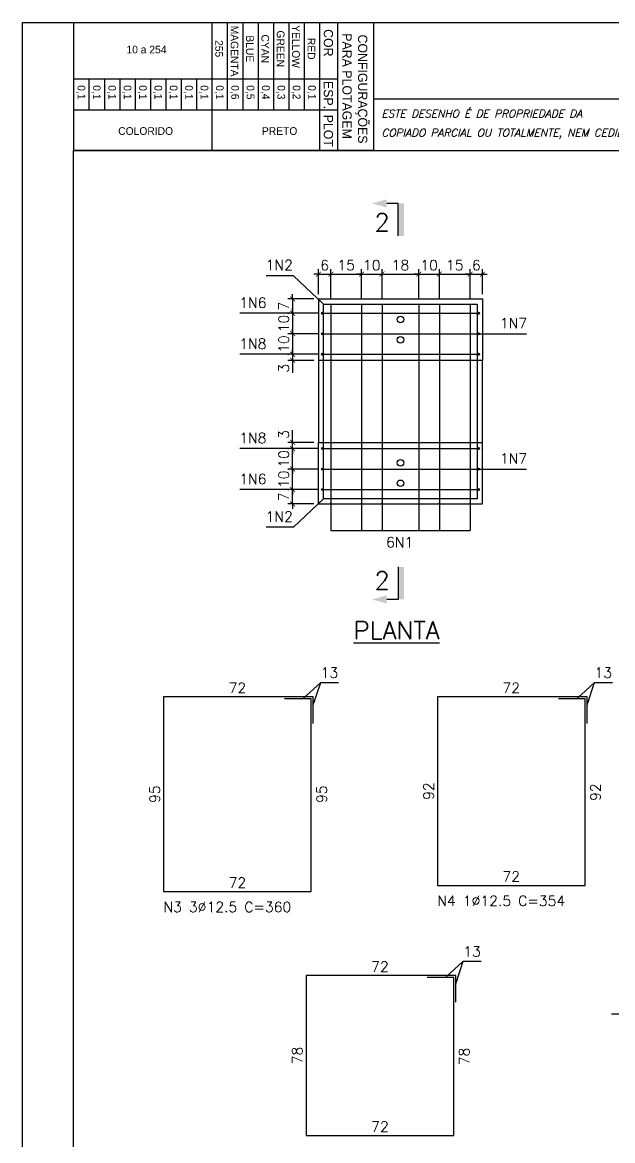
# Model space of a CAD drawing. Header units: centimetres. Extents: x 1658 to 19651, y 8082 to 11444.
# Drawn here: x 9541 to 10405, y 9807 to 11444 of the extents above; entities that cross this region are included whole.
import ezdxf
from ezdxf.enums import TextEntityAlignment as Align

# ---------------------------------------------------------------- set-up
doc = ezdxf.new("R2010")
doc.units = ezdxf.units.CM
doc.header["$LTSCALE"] = 50
doc.header["$MEASUREMENT"] = 0
doc.header["$PDMODE"] = 67
for name, color, linetype in [('FORMATO-PRECON', 2, 'Continuous'), ('HACHURAS-PRECON', 1, 'Continuous'), ('IND- CORTE-PRECON', 4, 'Continuous'), ('LINHA-01-PRECON', 1, 'Continuous'), ('LINHA-02-PRECON', 2, 'Continuous'), ('LINHA-04-PRECON', 4, 'Continuous'), ('TEXTO-35-PRECON', 5, 'Continuous'), ('X1', 2, 'Continuous')]:
    doc.layers.add(name, color=color, linetype=linetype)
doc.styles.add('PRECON-ROMANS', font='romans.shx')
doc.styles.add('R060', font='ACENT.shx', dxfattribs={"height": 75})
doc.styles.add('ROMANS', font='ROMANS.SHX', dxfattribs={"oblique": 15, "height": 3})
doc.styles.get("Standard").update_dxf_attribs({"font": 'romans.shx'})
doc.dimstyles.new('ESC50-50', dxfattribs={"dimscale": 50, "dimtxt": 0.2, "dimasz": 0.15, "dimexe": 0.15, "dimexo": 0.15, "dimgap": 0.08, "dimtad": 1, "dimdec": 1, "dimzin": 12, "dimdsep": 46, "dimtxsty": 'Standard', "dimblk": 'ARCHTICK', "dimcen": 0.09, "dimdle": 0.15, "dimclrd": 256, "dimclre": 256, "dimclrt": 2, "dimazin": 3, "dimtfac": 1, "dimtdec": 1, "dimtmove": 1, "dimatfit": 2, "dimfxl": 0.15, "dimtolj": 1, "dimtzin": 0, "dimarcsym": 0})
doc.dimstyles.new('ESC75-25', dxfattribs={"dimscale": 0, "dimtxt": 15, "dimasz": 7, "dimexe": 7, "dimexo": 7, "dimgap": 5.5, "dimtad": 1, "dimdec": 1, "dimlfac": 0.333333, "dimdsep": 46, "dimtxsty": 'Standard', "dimblk": 'ARCHTICK', "dimcen": 0.1, "dimdle": 7, "dimclrd": 256, "dimclre": 256, "dimclrt": 2, "dimadec": 0, "dimazin": 0, "dimtfac": 1, "dimtdec": 1, "dimtix": 1, "dimtmove": 2, "dimatfit": 3, "dimfxl": 1, "dimarcsym": 0})
doc.dimstyles.new('ESC75-75', dxfattribs={"dimscale": 0, "dimtxt": 15, "dimasz": 7, "dimexe": 7, "dimexo": 7, "dimgap": 5.5, "dimtad": 1, "dimdec": 1, "dimdsep": 46, "dimtxsty": 'Standard', "dimblk": 'ARCHTICK', "dimcen": 0.1, "dimdle": 7, "dimclrd": 256, "dimclre": 256, "dimclrt": 2, "dimadec": 0, "dimazin": 0, "dimtfac": 1, "dimtdec": 1, "dimtix": 1, "dimtmove": 2, "dimatfit": 3, "dimfxl": 1, "dimarcsym": 0})

# ---------------------------------------------------------------- blocks, each defined once
blk = doc.blocks.new('A$C0AF02B9D')
at = {"layer": 'FORMATO-PRECON', "color": 1}
for p, q in [((0, 585), (250, 585)), ((0, 0), (0, 585)), ((250, 585), (250, 0)), ((0, 480), (250, 480)), ((0, 450), (170.7, 450)), ((0, 420), (170.7, 420)), ((0, 390), (170.7, 390)), ((0, 360), (170.7, 360)), ((0, 330), (170.7, 330)), ((0, 300), (170.7, 300)), ((110.1, 240), (170.7, 240)), ((110.1, 210), (170.7, 210)), ((110.1, 180), (170.7, 180)), ((110.1, 150), (170.7, 150)), ((110.1, 150), (170.7, 150)), ((110.1, 120), (170.7, 120)), ((110.1, 120), (170.7, 120)), ((110.1, 90), (170.7, 90)), ((110.1, 90), (170.7, 90)), ((110.1, 60), (170.7, 60)), ((110.1, 60), (170.7, 60)), ((110.1, 30), (170.7, 30)), ((110.1, 30), (170.7, 30)), ((0, 0), (250, 0)), ((110.1, 0), (170.7, 0)), ((110.1, 0), (170.7, 0)), ((110.1, 0), (170.7, 0))]:
    blk.add_line(p, q, dxfattribs=at)
at = {"layer": 'FORMATO-PRECON'}
for p, q in [((0, 515), (250, 515)), ((110.1, 0), (110.1, 515)), ((170.7, 0), (170.7, 515)), ((0, 270), (250, 270))]:
    blk.add_line(p, q, dxfattribs=at)
at = {"layer": 'FORMATO-PRECON', "style": 'R060'}
for s, p in [('CONFIGURAÇÕES ', (133.4, 563.9)), ('PARA PLOTAGEM', (124.3, 533.7)), ('COR', (40, 497.3)), ('ESP.', (141.8, 497.3)), ('PLOT', (211.6, 497.3))]:
    blk.add_text(s, height=18, dxfattribs=at).set_placement(p, align=Align.MIDDLE)
at = {"layer": 'FORMATO-PRECON', "color": 1, "style": 'R060'}
for s, p in [('RED', (51.5, 464)), ('0,1', (136.5, 464)), ('YELLOW', (47.2, 434)), ('0,2', (136.5, 434)), ('GREEN', (51.5, 404)), ('0,3', (136.5, 404)), ('CYAN', (51.5, 374)), ('0,4', (136.5, 374)), ('BLUE', (51.5, 344)), ('0,5', (136.5, 344)), ('MAGENTA', (56.1, 314)), ('0,6', (136.5, 314)), ('255', (51.3, 284)), ('0,1', (136.5, 284)), ('0,1', (136.5, 254)), ('0,1', (136.5, 224)), ('0,1', (136.5, 194)), ('0,1', (136.5, 164)), ('0,1', (136.5, 134)), ('0,1', (136.5, 104)), ('0,1', (136.5, 74)), ('0,1', (136.5, 44)), ('0,1', (136.5, 14))]:
    blk.add_text(s, height=15, dxfattribs=at).set_placement(p, align=Align.MIDDLE)
for s, p in [('PRETO', (212, 402.1)), ('10 a 254', (53, 142.2)), ('COLORIDO', (212, 140.6))]:
    blk.add_text(s, height=15, rotation=90, dxfattribs=at).set_placement(p, align=Align.MIDDLE)
blk = doc.blocks.new('A$C432D58B7')
at = {"layer": 'LINHA-01-PRECON'}
blk.add_blockref('A$C0AF02B9D', (0, 0), dxfattribs=at)
blk = doc.blocks.new('A$C550964AD')
at = {"layer": 'LINHA-01-PRECON'}
blk.add_blockref('A$C432D58B7', (0, 0), dxfattribs=at)
blk = doc.blocks.new('A$C2E607E54')
at = {"layer": 'FORMATO-PRECON', "color": 6}
blk.add_line((1835, 4050), (685, 4050), dxfattribs=at)
at = {"layer": 'FORMATO-PRECON'}
for points in [[(0, 4200), (2970, 4200), (2970, 0), (0, 0)], [(685, 3950), (1835, 3950), (1835, 4050), (685, 4050)]]:
    blk.add_lwpolyline(points, close=True, dxfattribs=at)
at = {"layer": 'FORMATO-PRECON', "color": 6}
blk.add_lwpolyline([(100, 3950), (2870, 3950), (2870, 100), (100, 100)], close=True, dxfattribs=at)
at = {"layer": 'TEXTO-35-PRECON', "rotation": 270}
blk.add_blockref('A$C550964AD', (100, 4200), dxfattribs=at)
at = {"layer": 'FORMATO-PRECON', "style": 'ROMANS', "oblique": 15}
for s, p in [('ESTE DESENHO É DE PROPRIEDADE DA                            NÃO PODENDO SER', (700.8, 4014.4)), ('COPIADO PARCIAL OU TOTALMENTE, NEM CEDIDO A TERCEIROS SEM A PRÉVIA AUTORIZAÇÃO.', (700.8, 3977))]:
    blk.add_text(s, height=15, dxfattribs=at).set_placement(p)
blk = doc.blocks.new('_ArchTick')
at = {"color": 0, "linetype": 'ByBlock', "const_width": 0.15}
blk.add_lwpolyline([(-0.5, -0.5), (0.5, 0.5)], dxfattribs=at)
blk = doc.blocks.new('*D209')
at = {"layer": 'Defpoints', "color": 0, "transparency": 16777216}
for p in [(9992.3, 11075.6), (9974.3, 11039.2), (9992.3, 11031.7)]:
    blk.add_point(p, dxfattribs=at)
at = {"layer": 'LINHA-01-PRECON', "lineweight": -2, "transparency": 16777216}
for p, q in [((9974.3, 11046.2), (9974.3, 11082.6)), ((9992.3, 11038.7), (9992.3, 11082.6)), ((9974.3, 11075.6), (9967.3, 11075.6)), ((9974.3, 11075.6), (9992.3, 11075.6)), ((9992.3, 11075.6), (9999.3, 11075.6))]:
    blk.add_line(p, q, dxfattribs=at)
at = {"layer": 'LINHA-01-PRECON', "lineweight": -2, "transparency": 16777216, "xscale": 7, "yscale": 7, "zscale": 7}
blk.add_blockref('_ArchTick', (9974.3, 11075.6), dxfattribs=at)
at = {"layer": 'LINHA-01-PRECON', "lineweight": -2, "transparency": 16777216, "xscale": 7, "yscale": 7, "zscale": 7, "rotation": 180}
blk.add_blockref('_ArchTick', (9992.3, 11075.6), dxfattribs=at)
at = {"layer": 'LINHA-01-PRECON', "color": 2, "transparency": 16777216, "insert": (9983.3, 11088.6), "char_height": 15, "attachment_point": 5}
blk.add_mtext('6', dxfattribs=at)
blk = doc.blocks.new('*D210')
at = {"layer": 'Defpoints', "color": 0, "transparency": 16777216}
for p in [(10037.3, 11075.6), (9992.3, 11031.7), (10037.3, 11031.7)]:
    blk.add_point(p, dxfattribs=at)
at = {"layer": 'LINHA-01-PRECON', "lineweight": -2, "transparency": 16777216}
for p, q in [((9992.3, 11038.7), (9992.3, 11082.6)), ((10037.3, 11038.7), (10037.3, 11082.6)), ((9985.3, 11075.6), (10044.3, 11075.6))]:
    blk.add_line(p, q, dxfattribs=at)
at = {"layer": 'LINHA-01-PRECON', "lineweight": -2, "transparency": 16777216, "xscale": 7, "yscale": 7, "zscale": 7, "rotation": 180}
blk.add_blockref('_ArchTick', (9992.3, 11075.6), dxfattribs=at)
at = {"layer": 'LINHA-01-PRECON', "lineweight": -2, "transparency": 16777216, "xscale": 7, "yscale": 7, "zscale": 7}
blk.add_blockref('_ArchTick', (10037.3, 11075.6), dxfattribs=at)
at = {"layer": 'LINHA-01-PRECON', "color": 2, "transparency": 16777216, "insert": (10014.8, 11088.6), "char_height": 15, "attachment_point": 5}
blk.add_mtext('15', dxfattribs=at)
blk = doc.blocks.new('*D211')
at = {"layer": 'Defpoints', "color": 0, "transparency": 16777216}
for p in [(10067.3, 11075.6), (10037.3, 11031.7), (10067.3, 11031.7)]:
    blk.add_point(p, dxfattribs=at)
at = {"layer": 'LINHA-01-PRECON', "lineweight": -2, "transparency": 16777216}
for p, q in [((10037.3, 11038.7), (10037.3, 11082.6)), ((10067.3, 11038.7), (10067.3, 11082.6)), ((10037.3, 11075.6), (10030.3, 11075.6)), ((10037.3, 11075.6), (10067.3, 11075.6)), ((10067.3, 11075.6), (10074.3, 11075.6))]:
    blk.add_line(p, q, dxfattribs=at)
at = {"layer": 'LINHA-01-PRECON', "lineweight": -2, "transparency": 16777216, "xscale": 7, "yscale": 7, "zscale": 7}
blk.add_blockref('_ArchTick', (10037.3, 11075.6), dxfattribs=at)
at = {"layer": 'LINHA-01-PRECON', "lineweight": -2, "transparency": 16777216, "xscale": 7, "yscale": 7, "zscale": 7, "rotation": 180}
blk.add_blockref('_ArchTick', (10067.3, 11075.6), dxfattribs=at)
at = {"layer": 'LINHA-01-PRECON', "color": 2, "transparency": 16777216, "insert": (10052.3, 11088.6), "char_height": 15, "attachment_point": 5}
blk.add_mtext('10', dxfattribs=at)
blk = doc.blocks.new('*D212')
at = {"layer": 'Defpoints', "color": 0, "transparency": 16777216}
for p in [(10121.3, 11075.6), (10067.3, 11031.7), (10121.3, 11031.7)]:
    blk.add_point(p, dxfattribs=at)
at = {"layer": 'LINHA-01-PRECON', "lineweight": -2, "transparency": 16777216}
for p, q in [((10067.3, 11038.7), (10067.3, 11082.6)), ((10121.3, 11038.7), (10121.3, 11082.6)), ((10060.3, 11075.6), (10128.3, 11075.6))]:
    blk.add_line(p, q, dxfattribs=at)
at = {"layer": 'LINHA-01-PRECON', "lineweight": -2, "transparency": 16777216, "xscale": 7, "yscale": 7, "zscale": 7, "rotation": 180}
blk.add_blockref('_ArchTick', (10067.3, 11075.6), dxfattribs=at)
at = {"layer": 'LINHA-01-PRECON', "lineweight": -2, "transparency": 16777216, "xscale": 7, "yscale": 7, "zscale": 7}
blk.add_blockref('_ArchTick', (10121.3, 11075.6), dxfattribs=at)
at = {"layer": 'LINHA-01-PRECON', "color": 2, "transparency": 16777216, "insert": (10094.3, 11088.6), "char_height": 15, "attachment_point": 5}
blk.add_mtext('18', dxfattribs=at)
blk = doc.blocks.new('*D213')
at = {"layer": 'Defpoints', "color": 0, "transparency": 16777216}
for p in [(10151.3, 11075.6), (10121.3, 11031.7), (10151.3, 11031.7)]:
    blk.add_point(p, dxfattribs=at)
at = {"layer": 'LINHA-01-PRECON', "lineweight": -2, "transparency": 16777216}
for p, q in [((10121.3, 11038.7), (10121.3, 11082.6)), ((10151.3, 11038.7), (10151.3, 11082.6)), ((10121.3, 11075.6), (10114.3, 11075.6)), ((10121.3, 11075.6), (10151.3, 11075.6)), ((10151.3, 11075.6), (10158.3, 11075.6))]:
    blk.add_line(p, q, dxfattribs=at)
at = {"layer": 'LINHA-01-PRECON', "lineweight": -2, "transparency": 16777216, "xscale": 7, "yscale": 7, "zscale": 7}
blk.add_blockref('_ArchTick', (10121.3, 11075.6), dxfattribs=at)
at = {"layer": 'LINHA-01-PRECON', "lineweight": -2, "transparency": 16777216, "xscale": 7, "yscale": 7, "zscale": 7, "rotation": 180}
blk.add_blockref('_ArchTick', (10151.3, 11075.6), dxfattribs=at)
at = {"layer": 'LINHA-01-PRECON', "color": 2, "transparency": 16777216, "insert": (10136.3, 11088.6), "char_height": 15, "attachment_point": 5}
blk.add_mtext('10', dxfattribs=at)
blk = doc.blocks.new('*D214')
at = {"layer": 'Defpoints', "color": 0, "transparency": 16777216}
for p in [(10196.3, 11075.6), (10151.3, 11031.7), (10196.3, 11031.7)]:
    blk.add_point(p, dxfattribs=at)
at = {"layer": 'LINHA-01-PRECON', "lineweight": -2, "transparency": 16777216}
for p, q in [((10151.3, 11038.7), (10151.3, 11082.6)), ((10196.3, 11038.7), (10196.3, 11082.6)), ((10144.3, 11075.6), (10203.3, 11075.6))]:
    blk.add_line(p, q, dxfattribs=at)
at = {"layer": 'LINHA-01-PRECON', "lineweight": -2, "transparency": 16777216, "xscale": 7, "yscale": 7, "zscale": 7, "rotation": 180}
blk.add_blockref('_ArchTick', (10151.3, 11075.6), dxfattribs=at)
at = {"layer": 'LINHA-01-PRECON', "lineweight": -2, "transparency": 16777216, "xscale": 7, "yscale": 7, "zscale": 7}
blk.add_blockref('_ArchTick', (10196.3, 11075.6), dxfattribs=at)
at = {"layer": 'LINHA-01-PRECON', "color": 2, "transparency": 16777216, "insert": (10173.8, 11088.6), "char_height": 15, "attachment_point": 5}
blk.add_mtext('15', dxfattribs=at)
blk = doc.blocks.new('*D215')
at = {"layer": 'Defpoints', "color": 0, "transparency": 16777216}
for p in [(10214.3, 11075.6), (10196.3, 11031.7), (10214.3, 11039.2)]:
    blk.add_point(p, dxfattribs=at)
at = {"layer": 'LINHA-01-PRECON', "lineweight": -2, "transparency": 16777216}
for p, q in [((10196.3, 11038.7), (10196.3, 11082.6)), ((10214.3, 11046.2), (10214.3, 11082.6)), ((10196.3, 11075.6), (10189.3, 11075.6)), ((10196.3, 11075.6), (10214.3, 11075.6)), ((10214.3, 11075.6), (10221.3, 11075.6))]:
    blk.add_line(p, q, dxfattribs=at)
at = {"layer": 'LINHA-01-PRECON', "lineweight": -2, "transparency": 16777216, "xscale": 7, "yscale": 7, "zscale": 7}
blk.add_blockref('_ArchTick', (10196.3, 11075.6), dxfattribs=at)
at = {"layer": 'LINHA-01-PRECON', "lineweight": -2, "transparency": 16777216, "xscale": 7, "yscale": 7, "zscale": 7, "rotation": 180}
blk.add_blockref('_ArchTick', (10214.3, 11075.6), dxfattribs=at)
at = {"layer": 'LINHA-01-PRECON', "color": 2, "transparency": 16777216, "insert": (10205.3, 11088.6), "char_height": 15, "attachment_point": 5}
blk.add_mtext('6', dxfattribs=at)
blk = doc.blocks.new('*D229')
at = {"layer": 'Defpoints', "color": 0, "linetype": 'Continuous', "transparency": 16777216}
for p in [(9747.6, 10171.9), (9963.6, 10171.9), (9963.6, 10171.9)]:
    blk.add_point(p, dxfattribs=at)
at = {"layer": 'LINHA-01-PRECON', "color": 2, "linetype": 'Continuous', "transparency": 16777216, "insert": (9855.6, 10184.9), "char_height": 15, "attachment_point": 5}
blk.add_mtext('72', dxfattribs=at)
blk = doc.blocks.new('*D230')
at = {"layer": 'Defpoints', "color": 0, "linetype": 'Continuous', "transparency": 16777216}
for p in [(9747.6, 10457), (9747.6, 10457), (9747.6, 10171.9)]:
    blk.add_point(p, dxfattribs=at)
at = {"layer": 'LINHA-01-PRECON', "color": 2, "linetype": 'Continuous', "transparency": 16777216, "insert": (9734.6, 10314.4), "char_height": 15, "attachment_point": 5, "rotation": 90}
blk.add_mtext('95', dxfattribs=at)
blk = doc.blocks.new('*D231')
at = {"layer": 'Defpoints', "color": 0, "linetype": 'Continuous', "transparency": 16777216}
for p in [(9963.6, 10457), (9963.6, 10457), (9963.6, 10171.9)]:
    blk.add_point(p, dxfattribs=at)
at = {"layer": 'LINHA-01-PRECON', "color": 2, "linetype": 'Continuous', "transparency": 16777216, "insert": (9979, 10314.4), "char_height": 15, "attachment_point": 5, "rotation": 90}
blk.add_mtext('95', dxfattribs=at)
blk = doc.blocks.new('*D232')
at = {"layer": 'Defpoints', "color": 0, "linetype": 'Continuous', "transparency": 16777216}
for p in [(9747.6, 10457), (9963.6, 10457), (9963.6, 10457)]:
    blk.add_point(p, dxfattribs=at)
at = {"layer": 'LINHA-01-PRECON', "color": 2, "linetype": 'Continuous', "transparency": 16777216, "insert": (9855.6, 10470), "char_height": 15, "attachment_point": 5}
blk.add_mtext('72', dxfattribs=at)
blk = doc.blocks.new('*D233')
at = {"layer": 'Defpoints', "color": 0, "linetype": 'Continuous', "transparency": 16777216}
for p in [(10148.5, 10180.9), (10364.5, 10180.9), (10364.5, 10180.9)]:
    blk.add_point(p, dxfattribs=at)
at = {"layer": 'LINHA-01-PRECON', "color": 2, "linetype": 'Continuous', "transparency": 16777216, "insert": (10256.5, 10193.9), "char_height": 15, "attachment_point": 5}
blk.add_mtext('72', dxfattribs=at)
blk = doc.blocks.new('*D234')
at = {"layer": 'Defpoints', "color": 0, "linetype": 'Continuous', "transparency": 16777216}
for p in [(10148.5, 10457), (10148.5, 10457), (10148.5, 10180.9)]:
    blk.add_point(p, dxfattribs=at)
at = {"layer": 'LINHA-01-PRECON', "color": 2, "linetype": 'Continuous', "transparency": 16777216, "insert": (10135.5, 10318.9), "char_height": 15, "attachment_point": 5, "rotation": 90}
blk.add_mtext('92', dxfattribs=at)
blk = doc.blocks.new('*D235')
at = {"layer": 'Defpoints', "color": 0, "linetype": 'Continuous', "transparency": 16777216}
for p in [(10364.5, 10457), (10364.5, 10457), (10364.5, 10180.9)]:
    blk.add_point(p, dxfattribs=at)
at = {"layer": 'LINHA-01-PRECON', "color": 2, "linetype": 'Continuous', "transparency": 16777216, "insert": (10379.8, 10317.4), "char_height": 15, "attachment_point": 5, "rotation": 90}
blk.add_mtext('92', dxfattribs=at)
blk = doc.blocks.new('*D236')
at = {"layer": 'Defpoints', "color": 0, "linetype": 'Continuous', "transparency": 16777216}
for p in [(10148.5, 10457), (10364.5, 10457), (10364.5, 10457)]:
    blk.add_point(p, dxfattribs=at)
at = {"layer": 'LINHA-01-PRECON', "color": 2, "linetype": 'Continuous', "transparency": 16777216, "insert": (10256.5, 10470), "char_height": 15, "attachment_point": 5}
blk.add_mtext('72', dxfattribs=at)
blk = doc.blocks.new('*D237')
at = {"layer": 'Defpoints', "color": 0, "linetype": 'Continuous', "transparency": 16777216}
for p in [(9956.3, 9814.9), (10172.3, 9814.9), (10172.3, 9814.9)]:
    blk.add_point(p, dxfattribs=at)
at = {"layer": 'LINHA-01-PRECON', "color": 2, "linetype": 'Continuous', "transparency": 16777216, "insert": (10064.3, 9827.9), "char_height": 15, "attachment_point": 5}
blk.add_mtext('72', dxfattribs=at)
blk = doc.blocks.new('*D238')
at = {"layer": 'Defpoints', "color": 0, "linetype": 'Continuous', "transparency": 16777216}
for p in [(9956.3, 10049), (9956.3, 10049), (9956.3, 9814.9)]:
    blk.add_point(p, dxfattribs=at)
at = {"layer": 'LINHA-01-PRECON', "color": 2, "linetype": 'Continuous', "transparency": 16777216, "insert": (9943.3, 9932), "char_height": 15, "attachment_point": 5, "rotation": 90}
blk.add_mtext('78', dxfattribs=at)
blk = doc.blocks.new('*D239')
at = {"layer": 'Defpoints', "color": 0, "linetype": 'Continuous', "transparency": 16777216}
for p in [(10172.3, 10049), (10172.3, 10049), (10172.3, 9814.9)]:
    blk.add_point(p, dxfattribs=at)
at = {"layer": 'LINHA-01-PRECON', "color": 2, "linetype": 'Continuous', "transparency": 16777216, "insert": (10187.7, 9930.5), "char_height": 15, "attachment_point": 5, "rotation": 90}
blk.add_mtext('78', dxfattribs=at)
blk = doc.blocks.new('*D240')
at = {"layer": 'Defpoints', "color": 0, "linetype": 'Continuous', "transparency": 16777216}
for p in [(9956.3, 10049), (10172.3, 10049), (10172.3, 10049)]:
    blk.add_point(p, dxfattribs=at)
at = {"layer": 'LINHA-01-PRECON', "color": 2, "linetype": 'Continuous', "transparency": 16777216, "insert": (10064.3, 10062), "char_height": 15, "attachment_point": 5}
blk.add_mtext('72', dxfattribs=at)
blk = doc.blocks.new('*D245')
at = {"layer": 'Defpoints', "color": 0, "transparency": 16777216}
for p in [(9974.3, 11039.2), (9936.5, 11018.2), (9980.3, 11018.2)]:
    blk.add_point(p, dxfattribs=at)
at = {"layer": 'LINHA-01-PRECON', "lineweight": -2, "transparency": 16777216}
for p, q in [((9967.3, 11039.2), (9929.5, 11039.2)), ((9936.5, 11039.2), (9936.5, 11046.2)), ((9936.5, 11039.2), (9936.5, 11018.2)), ((9973.3, 11018.2), (9929.5, 11018.2)), ((9936.5, 11018.2), (9936.5, 11011.2))]:
    blk.add_line(p, q, dxfattribs=at)
at = {"layer": 'LINHA-01-PRECON', "lineweight": -2, "transparency": 16777216, "xscale": 7, "yscale": 7, "zscale": 7}
for p, rotation in [((9936.5, 11039.2), 270), ((9936.5, 11018.2), 90)]:
    blk.add_blockref('_ArchTick', p, dxfattribs=dict(at, rotation=rotation))
at = {"layer": 'LINHA-01-PRECON', "color": 2, "transparency": 16777216, "insert": (9923.5, 11028.7), "char_height": 15, "attachment_point": 5, "rotation": 90}
blk.add_mtext('7', dxfattribs=at)
blk = doc.blocks.new('*D246')
at = {"layer": 'Defpoints', "color": 0, "transparency": 16777216}
for p in [(9980.3, 11018.2), (9936.5, 10988.2), (9980.3, 10988.2)]:
    blk.add_point(p, dxfattribs=at)
at = {"layer": 'LINHA-01-PRECON', "lineweight": -2, "transparency": 16777216}
for p, q in [((9973.3, 11018.2), (9929.5, 11018.2)), ((9936.5, 11018.2), (9936.5, 11025.2)), ((9936.5, 11018.2), (9936.5, 10988.2)), ((9973.3, 10988.2), (9929.5, 10988.2)), ((9936.5, 10988.2), (9936.5, 10981.2))]:
    blk.add_line(p, q, dxfattribs=at)
at = {"layer": 'LINHA-01-PRECON', "lineweight": -2, "transparency": 16777216, "xscale": 7, "yscale": 7, "zscale": 7}
for p, rotation in [((9936.5, 11018.2), 270), ((9936.5, 10988.2), 90)]:
    blk.add_blockref('_ArchTick', p, dxfattribs=dict(at, rotation=rotation))
at = {"layer": 'LINHA-01-PRECON', "color": 2, "transparency": 16777216, "insert": (9923.5, 11003.2), "char_height": 15, "attachment_point": 5, "rotation": 90}
blk.add_mtext('10', dxfattribs=at)
blk = doc.blocks.new('*D247')
at = {"layer": 'Defpoints', "color": 0, "transparency": 16777216}
for p in [(9980.3, 10988.2), (9936.5, 10958.2), (9980.3, 10958.2)]:
    blk.add_point(p, dxfattribs=at)
at = {"layer": 'LINHA-01-PRECON', "lineweight": -2, "transparency": 16777216}
for p, q in [((9973.3, 10988.2), (9929.5, 10988.2)), ((9936.5, 10988.2), (9936.5, 10995.2)), ((9936.5, 10988.2), (9936.5, 10958.2)), ((9973.3, 10958.2), (9929.5, 10958.2)), ((9936.5, 10958.2), (9936.5, 10951.2))]:
    blk.add_line(p, q, dxfattribs=at)
at = {"layer": 'LINHA-01-PRECON', "lineweight": -2, "transparency": 16777216, "xscale": 7, "yscale": 7, "zscale": 7}
for p, rotation in [((9936.5, 10988.2), 270), ((9936.5, 10958.2), 90)]:
    blk.add_blockref('_ArchTick', p, dxfattribs=dict(at, rotation=rotation))
at = {"layer": 'LINHA-01-PRECON', "color": 2, "transparency": 16777216, "insert": (9923.5, 10973.2), "char_height": 15, "attachment_point": 5, "rotation": 90}
blk.add_mtext('10', dxfattribs=at)
blk = doc.blocks.new('*D248')
at = {"layer": 'Defpoints', "color": 0, "transparency": 16777216}
for p in [(9936.5, 10949.2), (9974.3, 10949.2), (9980.3, 10958.2)]:
    blk.add_point(p, dxfattribs=at)
at = {"layer": 'LINHA-01-PRECON', "lineweight": -2, "transparency": 16777216}
for p, q in [((9936.5, 10958.2), (9936.5, 10965.2)), ((9973.3, 10958.2), (9929.5, 10958.2)), ((9967.3, 10949.2), (9929.5, 10949.2)), ((9936.5, 10958.2), (9936.5, 10949.2)), ((9936.5, 10949.2), (9936.5, 10942.2))]:
    blk.add_line(p, q, dxfattribs=at)
at = {"layer": 'LINHA-01-PRECON', "lineweight": -2, "transparency": 16777216, "xscale": 7, "yscale": 7, "zscale": 7}
for p, rotation in [((9936.5, 10958.2), 270), ((9936.5, 10949.2), 90)]:
    blk.add_blockref('_ArchTick', p, dxfattribs=dict(at, rotation=rotation))
at = {"layer": 'LINHA-01-PRECON', "color": 2, "transparency": 16777216, "insert": (9923.5, 10937.7), "char_height": 15, "attachment_point": 5, "rotation": 90}
blk.add_mtext('3', dxfattribs=at)
blk = doc.blocks.new('*D249')
at = {"layer": 'Defpoints', "color": 0, "transparency": 16777216}
for p in [(9936.5, 10760.2), (9980.3, 10760.2), (9974.3, 10739.2)]:
    blk.add_point(p, dxfattribs=at)
at = {"layer": 'LINHA-01-PRECON', "lineweight": -2, "transparency": 16777216}
for p, q in [((9973.3, 10760.2), (9929.5, 10760.2)), ((9936.5, 10760.2), (9936.5, 10767.2)), ((9936.5, 10739.2), (9936.5, 10760.2)), ((9967.3, 10739.2), (9929.5, 10739.2)), ((9936.5, 10739.2), (9936.5, 10732.2))]:
    blk.add_line(p, q, dxfattribs=at)
at = {"layer": 'LINHA-01-PRECON', "lineweight": -2, "transparency": 16777216, "xscale": 7, "yscale": 7, "zscale": 7}
for p, rotation in [((9936.5, 10760.2), 270), ((9936.5, 10739.2), 90)]:
    blk.add_blockref('_ArchTick', p, dxfattribs=dict(at, rotation=rotation))
at = {"layer": 'LINHA-01-PRECON', "color": 2, "transparency": 16777216, "insert": (9923.5, 10749.7), "char_height": 15, "attachment_point": 5, "rotation": 90}
blk.add_mtext('7', dxfattribs=at)
blk = doc.blocks.new('*D250')
at = {"layer": 'Defpoints', "color": 0, "transparency": 16777216}
for p in [(9936.5, 10790.2), (9980.3, 10790.2), (9980.3, 10760.2)]:
    blk.add_point(p, dxfattribs=at)
at = {"layer": 'LINHA-01-PRECON', "lineweight": -2, "transparency": 16777216}
for p, q in [((9973.3, 10790.2), (9929.5, 10790.2)), ((9936.5, 10790.2), (9936.5, 10797.2)), ((9936.5, 10760.2), (9936.5, 10790.2)), ((9973.3, 10760.2), (9929.5, 10760.2)), ((9936.5, 10760.2), (9936.5, 10753.2))]:
    blk.add_line(p, q, dxfattribs=at)
at = {"layer": 'LINHA-01-PRECON', "lineweight": -2, "transparency": 16777216, "xscale": 7, "yscale": 7, "zscale": 7}
for p, rotation in [((9936.5, 10790.2), 270), ((9936.5, 10760.2), 90)]:
    blk.add_blockref('_ArchTick', p, dxfattribs=dict(at, rotation=rotation))
at = {"layer": 'LINHA-01-PRECON', "color": 2, "transparency": 16777216, "insert": (9923.5, 10775.2), "char_height": 15, "attachment_point": 5, "rotation": 90}
blk.add_mtext('10', dxfattribs=at)
blk = doc.blocks.new('*D251')
at = {"layer": 'Defpoints', "color": 0, "transparency": 16777216}
for p in [(9936.5, 10820.2), (9980.3, 10820.2), (9980.3, 10790.2)]:
    blk.add_point(p, dxfattribs=at)
at = {"layer": 'LINHA-01-PRECON', "lineweight": -2, "transparency": 16777216}
for p, q in [((9973.3, 10820.2), (9929.5, 10820.2)), ((9936.5, 10820.2), (9936.5, 10827.2)), ((9936.5, 10790.2), (9936.5, 10820.2)), ((9973.3, 10790.2), (9929.5, 10790.2)), ((9936.5, 10790.2), (9936.5, 10783.2))]:
    blk.add_line(p, q, dxfattribs=at)
at = {"layer": 'LINHA-01-PRECON', "lineweight": -2, "transparency": 16777216, "xscale": 7, "yscale": 7, "zscale": 7}
for p, rotation in [((9936.5, 10820.2), 270), ((9936.5, 10790.2), 90)]:
    blk.add_blockref('_ArchTick', p, dxfattribs=dict(at, rotation=rotation))
at = {"layer": 'LINHA-01-PRECON', "color": 2, "transparency": 16777216, "insert": (9923.5, 10805.2), "char_height": 15, "attachment_point": 5, "rotation": 90}
blk.add_mtext('10', dxfattribs=at)
blk = doc.blocks.new('*D252')
at = {"layer": 'Defpoints', "color": 0, "transparency": 16777216}
for p in [(9936.5, 10829.2), (9974.3, 10829.2), (9980.3, 10820.2)]:
    blk.add_point(p, dxfattribs=at)
at = {"layer": 'LINHA-01-PRECON', "lineweight": -2, "transparency": 16777216}
for p, q in [((9936.5, 10829.2), (9936.5, 10836.2)), ((9967.3, 10829.2), (9929.5, 10829.2)), ((9973.3, 10820.2), (9929.5, 10820.2)), ((9936.5, 10820.2), (9936.5, 10829.2)), ((9936.5, 10820.2), (9936.5, 10813.2))]:
    blk.add_line(p, q, dxfattribs=at)
at = {"layer": 'LINHA-01-PRECON', "lineweight": -2, "transparency": 16777216, "xscale": 7, "yscale": 7, "zscale": 7}
for p, rotation in [((9936.5, 10829.2), 270), ((9936.5, 10820.2), 90)]:
    blk.add_blockref('_ArchTick', p, dxfattribs=dict(at, rotation=rotation))
at = {"layer": 'LINHA-01-PRECON', "color": 2, "transparency": 16777216, "insert": (9923.5, 10840.7), "char_height": 15, "attachment_point": 5, "rotation": 90}
blk.add_mtext('3', dxfattribs=at)
blk = doc.blocks.new('IND-CORTE-')
at = {"layer": 'IND- CORTE-PRECON', "color": 1}
for p, q in [((-11.2, 63.5), (-33.6, 63.5)), ((-11.2, 0), (-11.2, 63.5))]:
    blk.add_line(p, q, dxfattribs=at)
for points in [[(-33.6, 71.5), (-62.5, 63.5), (-33.6, 55.4)], [(0, 0), (-11.2, 0), (0, 63.5), (-11.2, 63.5)]]:
    blk.add_solid(points, dxfattribs=at)
at = {"layer": 'IND- CORTE-PRECON', "linetype": 'Continuous', "style": 'ROMANS', "flags": 8}
blk.add_attdef('B', (-57.7, 9.1), '', height=35, dxfattribs=at)

msp = doc.modelspace()

# ---------------------------------------------------------------- hatches: boundary and pattern name
at = {"layer": 'LINHA-01-PRECON', "linetype": 'Continuous'}
h = msp.add_hatch(color=256, dxfattribs=at)
h.dxf.hatch_style = 1
edge = h.paths.add_edge_path()
edge.add_arc((9980.29, 11018.19), 1.5, 0, 360)
h = msp.add_hatch(color=256, dxfattribs=at)
h.dxf.hatch_style = 1
edge = h.paths.add_edge_path()
edge.add_arc((10208.29, 11018.19), 1.5, 0, 360)
h = msp.add_hatch(color=256, dxfattribs=at)
h.dxf.hatch_style = 1
edge = h.paths.add_edge_path()
edge.add_arc((9980.29, 10988.19), 1.5, 0, 360)
h = msp.add_hatch(color=256, dxfattribs=at)
h.dxf.hatch_style = 1
edge = h.paths.add_edge_path()
edge.add_arc((10208.29, 10988.19), 1.5, 0, 360)
h = msp.add_hatch(color=256, dxfattribs=at)
h.dxf.hatch_style = 1
edge = h.paths.add_edge_path()
edge.add_arc((9980.29, 10958.19), 1.5, 0, 360)
h = msp.add_hatch(color=256, dxfattribs=at)
h.dxf.hatch_style = 1
edge = h.paths.add_edge_path()
edge.add_arc((10208.29, 10958.19), 1.5, 0, 360)
h = msp.add_hatch(color=256, dxfattribs=at)
h.dxf.hatch_style = 1
edge = h.paths.add_edge_path()
edge.add_arc((9980.29, 10820.19), 1.5, 0, 360)
h = msp.add_hatch(color=256, dxfattribs=at)
h.dxf.hatch_style = 1
edge = h.paths.add_edge_path()
edge.add_arc((10208.29, 10820.19), 1.5, 0, 360)
h = msp.add_hatch(color=256, dxfattribs=at)
h.dxf.hatch_style = 1
edge = h.paths.add_edge_path()
edge.add_arc((9980.29, 10790.19), 1.5, 0, 360)
h = msp.add_hatch(color=256, dxfattribs=at)
h.dxf.hatch_style = 1
edge = h.paths.add_edge_path()
edge.add_arc((10208.29, 10790.19), 1.5, 0, 360)
h = msp.add_hatch(color=256, dxfattribs=at)
h.dxf.hatch_style = 1
edge = h.paths.add_edge_path()
edge.add_arc((9980.29, 10760.19), 1.5, 0, 360)
h = msp.add_hatch(color=256, dxfattribs=at)
h.dxf.hatch_style = 1
edge = h.paths.add_edge_path()
edge.add_arc((10208.29, 10760.19), 1.5, 0, 360)

# ---------------------------------------------------------------- linework, layer by layer
at = {"layer": 'LINHA-01-PRECON'}
for p, q in [((9936.47, 10949.19), (9936.47, 10931.01)), ((9936.47, 10829.19), (9936.47, 10847.36))]:
    msp.add_line(p, q, dxfattribs=at)
at = {"layer": 'LINHA-01-PRECON', "linetype": 'Continuous'}
for centre in [(9980.29, 11018.19), (10208.29, 11018.19), (9980.29, 10988.19), (10208.29, 10988.19), (9980.29, 10958.19), (10208.29, 10958.19), (9980.29, 10820.19), (10208.29, 10820.19), (9980.29, 10790.19), (10208.29, 10790.19), (9980.29, 10760.19), (10208.29, 10760.19)]:
    msp.add_circle(centre, 1.5, dxfattribs=at)
at = {"layer": 'LINHA-02-PRECON'}
for p, q in [((9974.29, 11039.19), (10214.29, 11039.19)), ((9974.29, 11039.19), (9974.29, 10949.19)), ((10214.29, 11039.19), (10214.29, 10949.19)), ((10214.29, 10949.19), (9974.29, 10949.19)), ((9974.29, 10949.19), (9974.29, 10829.19)), ((10214.29, 10829.19), (10214.29, 10949.19)), ((9974.29, 10739.38), (9974.29, 10829.38)), ((9974.29, 10829.19), (10214.29, 10829.19)), ((10214.29, 10739.38), (10214.29, 10829.38)), ((9974.29, 10739.38), (10214.29, 10739.38))]:
    msp.add_line(p, q, dxfattribs=at)
for centre in [(10094.29, 11009.19), (10094.29, 10979.19), (10094.29, 10799.38), (10094.29, 10769.38)]:
    msp.add_circle(centre, 4.8, dxfattribs=at)
at = {"layer": 'LINHA-04-PRECON'}
for p, q in [((9992.29, 11031.69), (9992.29, 10746.88)), ((10037.29, 11031.69), (10037.29, 10746.88)), ((10067.29, 11031.69), (10067.29, 10746.88)), ((10121.29, 11031.69), (10121.29, 10746.88)), ((10151.29, 11031.69), (10151.29, 10746.88)), ((10196.29, 11031.69), (10196.29, 10746.88)), ((9981.79, 11018.19), (10206.79, 11018.19)), ((9981.79, 10988.19), (10206.79, 10988.19)), ((9981.79, 10958.19), (10206.79, 10958.19)), ((9981.79, 10820.19), (10206.79, 10820.19)), ((9981.79, 10790.19), (10206.79, 10790.19)), ((9981.79, 10760.19), (10206.79, 10760.19))]:
    msp.add_line(p, q, dxfattribs=at)
msp.add_lwpolyline([(9981.79, 11031.69), (10206.79, 11031.69), (10206.79, 10746.88), (9981.79, 10746.88)], close=True, dxfattribs=at)
for points in [[(9966.6, 10417.97), (9966.6, 10456.97), (9747.6, 10456.97), (9747.6, 10171.86), (9963.6, 10171.86), (9963.6, 10453.97), (9924.6, 10453.97)], [(10367.45, 10417.97), (10367.45, 10456.97), (10148.45, 10456.97), (10148.45, 10180.86), (10364.45, 10180.86), (10364.45, 10453.97), (10325.45, 10453.97)], [(10175.32, 10010.04), (10175.32, 10049.04), (9956.32, 10049.04), (9956.32, 9814.93), (10172.32, 9814.93), (10172.32, 10046.04), (10133.32, 10046.04)]]:
    msp.add_lwpolyline(points, dxfattribs=at)

# ---------------------------------------------------------------- block references
at = {"layer": 'HACHURAS-PRECON', "xscale": 0.7499999999999996, "yscale": 0.7499999999999996, "zscale": 0.7499999999999996}
msp.add_blockref('A$C2E607E54', (9540.86, 8293.94), dxfattribs=at)
at = {"layer": 'TEXTO-35-PRECON', "linetype": 'ByBlock'}
ref = msp.add_blockref('IND-CORTE-', (10099.47, 11131.33), dxfattribs=dict(at, xscale=0.75, yscale=0.75, zscale=0.75))
ref.add_attrib('B', '2', (10056.19, 11138.13), dxfattribs={"layer": 'IND- CORTE-PRECON', "color": 5, "linetype": 'Continuous', "height": 26.25, "style": 'ROMANS', "flags": 8})
ref = msp.add_blockref('IND-CORTE-', (10099.47, 10647.04), dxfattribs=dict(at, xscale=-0.75, yscale=0.75, zscale=0.75, rotation=180))
ref.add_attrib('B', '2', (10056.19, 10614), dxfattribs={"layer": 'IND- CORTE-PRECON', "color": 5, "linetype": 'Continuous', "height": 26.25, "style": 'ROMANS', "flags": 8})

# ---------------------------------------------------------------- texts
at = {"layer": 'LINHA-01-PRECON', "color": 2, "linetype": 'Continuous', "char_height": 15, "attachment_point": 5}
for s, insert in [('1N2', (9916.85, 11088.69)), ('1N6', (9878.17, 11033.68)), ('1N7', (10259.69, 11003.68)), ('1N8', (9878.17, 10973.68)), ('1N8', (9878.17, 10835.68)), ('1N7', (10259.69, 10805.68)), ('1N6', (9878.17, 10775.68)), ('1N2', (9916.85, 10720.67)), ('6N1', (10093.2, 10683.05)), ('13', (9990.26, 10492.09)), ('13', (10391.12, 10492.09)), ('13', (10198.99, 10084.16))]:
    msp.add_mtext(s, dxfattribs=dict(at, insert=insert))
at = {"layer": 'LINHA-01-PRECON', "color": 4, "insert": (10088.59, 10554.19, -0.02), "char_height": 26.25, "attachment_point": 5}
msp.add_mtext('{\\LPLANTA}', dxfattribs=at)
at = {"layer": 'X1', "style": 'PRECON-ROMANS'}
for s, p in [('N4 1%%C12.5 C=354', (10148.28, 10150.79)), ('N3 3%%C12.5 C=360', (9747.42, 10141.79))]:
    msp.add_text(s, height=15, dxfattribs=at).set_placement(p)

# ---------------------------------------------------------------- dimensions: what is measured, and where the dimension line sits
at = {"layer": 'LINHA-01-PRECON'}
for base, p1, p2, picture, middle in [((9992.29, 11075.61), (9974.29, 11039.19), (9992.29, 11031.69), '*D209', (9983.29, 11088.61)), ((10037.29, 11075.61), (9992.29, 11031.69), (10037.29, 11031.69), '*D210', (10014.79, 11088.61)), ((10067.29, 11075.61), (10037.29, 11031.69), (10067.29, 11031.69), '*D211', (10052.29, 11088.61)), ((10121.29, 11075.61), (10067.29, 11031.69), (10121.29, 11031.69), '*D212', (10094.29, 11088.61)), ((10151.29, 11075.61), (10121.29, 11031.69), (10151.29, 11031.69), '*D213', (10136.29, 11088.61)), ((10196.29, 11075.61), (10151.29, 11031.69), (10196.29, 11031.69), '*D214', (10173.79, 11088.61)), ((10214.29, 11075.61), (10196.29, 11031.69), (10214.29, 11039.19), '*D215', (10205.29, 11088.61))]:
    dim = msp.add_linear_dim(base=base, p1=p1, p2=p2, dimstyle='ESC75-25', override={"dimscale": 1}, dxfattribs=at)
    dim.commit()
    dim.dimension.update_dxf_attribs({"geometry": picture, "text_midpoint": middle})
for base, p1, p2, angle, picture, middle in [((9936.47, 11018.19), (9974.29, 11039.19), (9980.29, 11018.19), 90, '*D245', (9923.47, 11028.69)), ((9936.47, 10988.19), (9980.29, 11018.19), (9980.29, 10988.19), 90, '*D246', (9923.47, 11003.19)), ((9936.47, 10958.19), (9980.29, 10988.19), (9980.29, 10958.19), 90, '*D247', (9923.47, 10973.19)), ((9936.47, 10820.19), (9980.29, 10790.19), (9980.29, 10820.19), 270, '*D251', (9923.47, 10805.19)), ((9936.47, 10790.19), (9980.29, 10760.19), (9980.29, 10790.19), 270, '*D250', (9923.47, 10775.19)), ((9936.47, 10760.19), (9974.29, 10739.19), (9980.29, 10760.19), 270, '*D249', (9923.47, 10749.69))]:
    dim = msp.add_linear_dim(base=base, p1=p1, p2=p2, angle=angle, dimstyle='ESC75-25', override={"dimscale": 1}, dxfattribs=at)
    dim.commit()
    dim.dimension.update_dxf_attribs({"geometry": picture, "text_midpoint": middle})
for base, p1, p2, angle, picture, middle in [((9936.47, 10949.19), (9980.29, 10958.19), (9974.29, 10949.19), 90, '*D248', (9923.47, 10937.7)), ((9936.47, 10829.19), (9980.29, 10820.19), (9974.29, 10829.19), 270, '*D252', (9923.47, 10840.67))]:
    dim = msp.add_linear_dim(base=base, p1=p1, p2=p2, angle=angle, dimstyle='ESC75-25', override={"dimscale": 1}, dxfattribs=at)
    dim.commit()
    dim.dimension.update_dxf_attribs({"geometry": picture, "text_midpoint": middle, "dimtype": 160})
at = {"layer": 'LINHA-01-PRECON', "linetype": 'Continuous'}
for base, p1, p2, picture, middle in [((9963.6, 10456.97), (9747.6, 10456.97), (9963.6, 10456.97), '*D232', (9855.6, 10469.97)), ((10364.45, 10456.97), (10148.45, 10456.97), (10364.45, 10456.97), '*D236', (10256.45, 10469.97)), ((10364.45, 10180.86), (10148.45, 10180.86), (10364.45, 10180.86), '*D233', (10256.45, 10193.86)), ((9963.6, 10171.86), (9747.6, 10171.86), (9963.6, 10171.86), '*D229', (9855.6, 10184.86)), ((10172.32, 10049.04), (9956.32, 10049.04), (10172.32, 10049.04), '*D240', (10064.32, 10062.04)), ((10172.32, 9814.93), (9956.32, 9814.93), (10172.32, 9814.93), '*D237', (10064.32, 9827.93))]:
    dim = msp.add_linear_dim(base=base, p1=p1, p2=p2, dimstyle='ESC75-25', override={"dimscale": 1, "dimse1": 1, "dimse2": 1, "dimsd1": 1, "dimsd2": 1}, dxfattribs=at)
    dim.commit()
    dim.dimension.update_dxf_attribs({"geometry": picture, "text_midpoint": middle})
for base, p1, p2, picture, middle in [((9747.6, 10456.97), (9747.6, 10171.86), (9747.6, 10456.97), '*D230', (9734.6, 10314.41)), ((10148.45, 10456.97), (10148.45, 10180.86), (10148.45, 10456.97), '*D234', (10135.45, 10318.91)), ((9956.32, 10049.04), (9956.32, 9814.93), (9956.32, 10049.04), '*D238', (9943.32, 9931.98))]:
    dim = msp.add_linear_dim(base=base, p1=p1, p2=p2, angle=90, dimstyle='ESC75-25', override={"dimscale": 1, "dimse1": 1, "dimse2": 1, "dimsd1": 1, "dimsd2": 1}, dxfattribs=at)
    dim.commit()
    dim.dimension.update_dxf_attribs({"geometry": picture, "text_midpoint": middle})
for base, p1, p2, picture, middle in [((9963.6, 10456.97), (9963.6, 10171.86), (9963.6, 10456.97), '*D231', (9978.99, 10314.41)), ((10364.45, 10456.97), (10364.45, 10180.86), (10364.45, 10456.97), '*D235', (10379.85, 10317.41)), ((10172.32, 10049.04), (10172.32, 9814.93), (10172.32, 10049.04), '*D239', (10187.72, 9930.48))]:
    dim = msp.add_linear_dim(base=base, p1=p1, p2=p2, angle=90, dimstyle='ESC75-25', override={"dimscale": 1, "dimse1": 1, "dimse2": 1, "dimsd1": 1, "dimsd2": 1}, dxfattribs=at)
    dim.commit()
    dim.dimension.update_dxf_attribs({"geometry": picture, "text_midpoint": middle, "dimtype": 160})

# ---------------------------------------------------------------- leaders
for points in [[(9981.79, 11031.69), (9937.53, 11073.2), (9897.81, 11073.2)], [(9981.79, 10746.69), (9937.53, 10705.18), (9897.81, 10705.18)], [(9951.6, 10453.97), (9977.54, 10478.03)], [(9966.6, 10444.97), (9977.54, 10478.03), (10003.74, 10478.03)], [(10352.45, 10453.97), (10378.39, 10478.03)], [(10367.45, 10444.97), (10378.39, 10478.03), (10404.6, 10478.03)], [(10160.32, 10046.04), (10186.27, 10070.1)], [(10175.32, 10037.04), (10186.27, 10070.1), (10212.47, 10070.1)], [(10437.06, 9962.23), (10430.01, 9992.24), (10402.96, 9992.24)]]:
    msp.add_leader(points, dimstyle='ESC75-75', override={"dimscale": 1, "dimtad": 0}, dxfattribs=at)
at = {"layer": 'LINHA-01-PRECON'}
for points in [[(9936.47, 11018.19), (9859.13, 11018.19)], [(10208.29, 10988.19), (10278.73, 10988.19)], [(9936.47, 10958.19), (9859.13, 10958.19)], [(9936.47, 10820.19), (9859.13, 10820.19)], [(10208.29, 10790.19), (10278.73, 10790.19)], [(9936.47, 10760.19), (9859.13, 10760.19)], [(9992.29, 10746.88), (9992.29, 10700.52), (10196.29, 10700.52)], [(10037.29, 10746.88), (10037.29, 10700.52)], [(10067.29, 10746.88), (10067.29, 10700.52)], [(10121.29, 10746.88), (10121.29, 10700.52)], [(10151.29, 10746.88), (10151.29, 10700.52)], [(10196.29, 10746.88), (10196.29, 10700.52)]]:
    msp.add_leader(points, dimstyle='ESC50-50', override={"dimgap": 0.08, "dimtad": 1}, dxfattribs=at)

doc.saveas('drawing.dxf')
